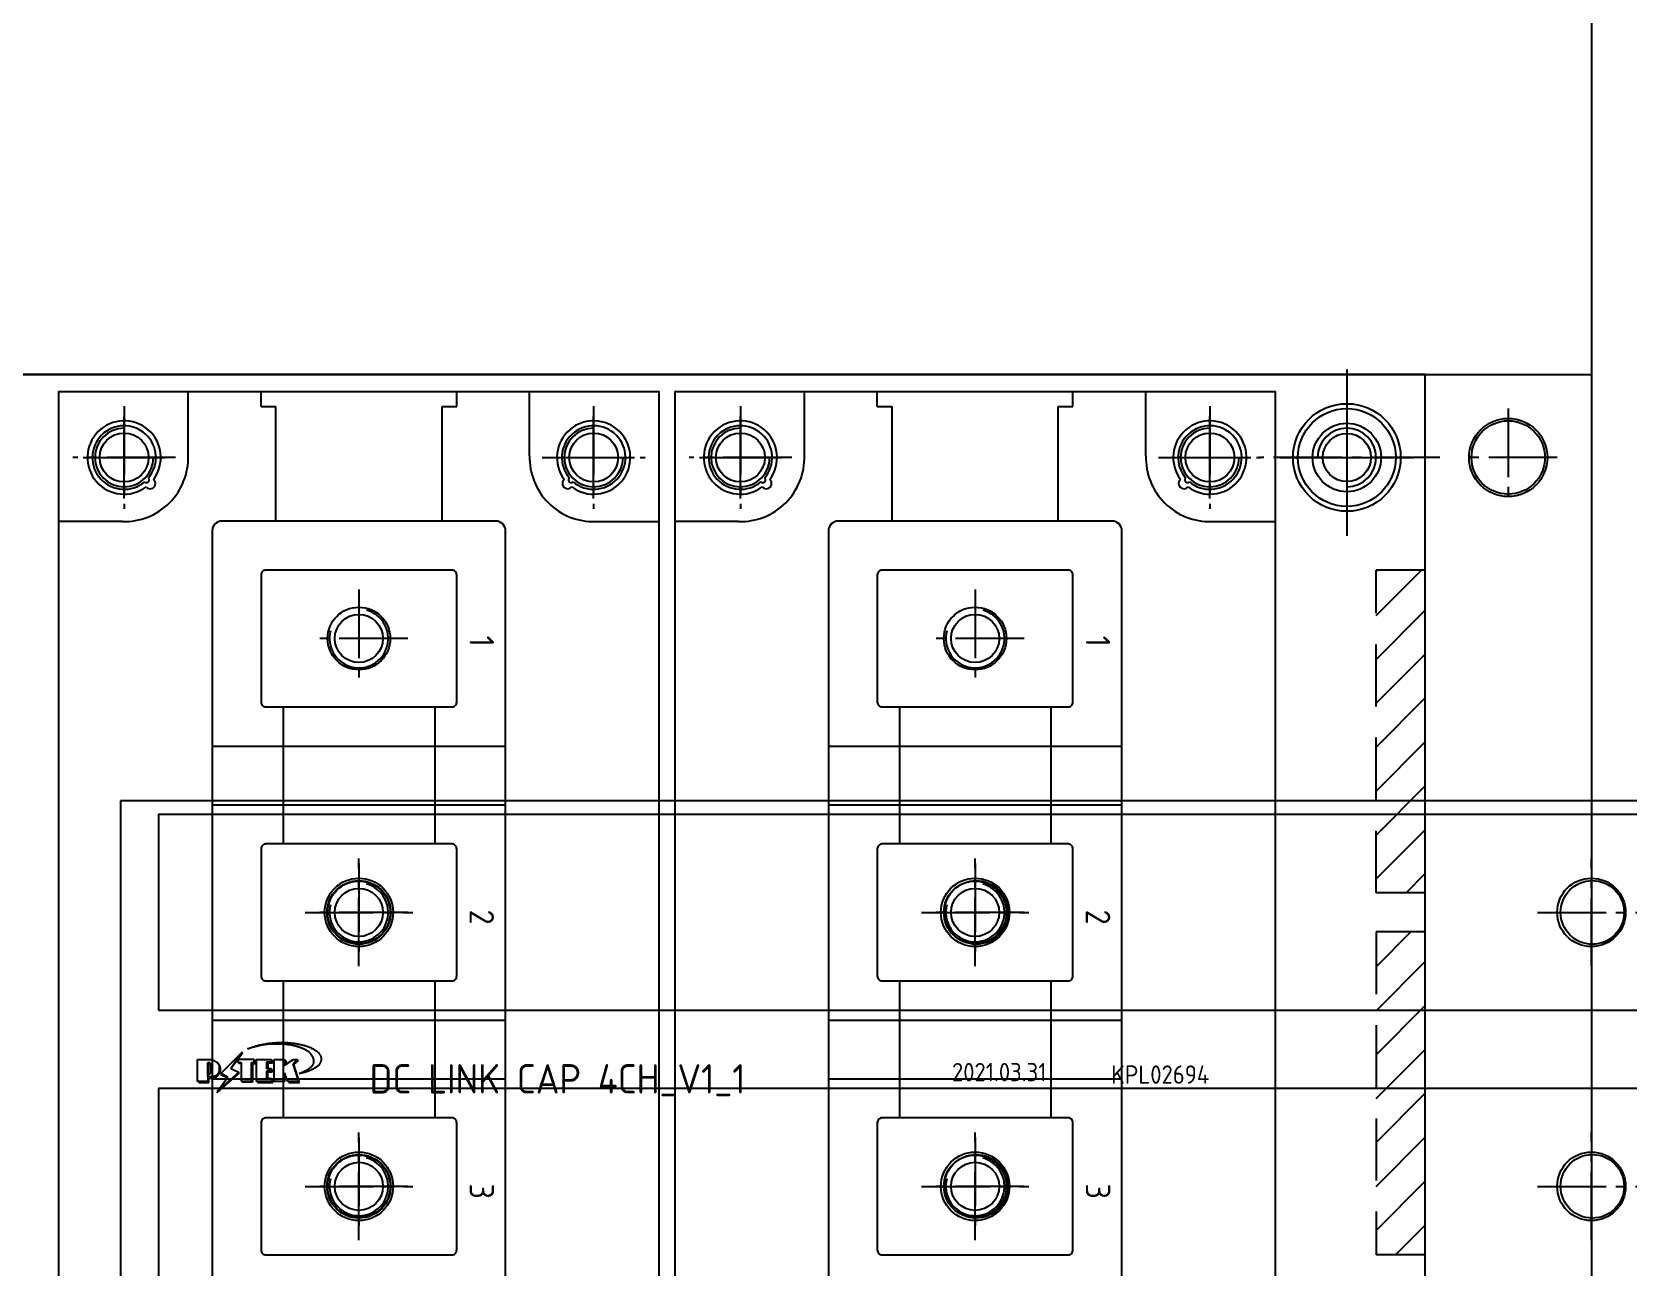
# Model space of a CAD drawing. Header units: millimetres. Extents: x 24815 to 37207, y -9299 to 5469.
# Drawn here: x 34548.7 to 34711.9, y 258 to 384.3 of the extents above; entities that cross this region are included whole.
import ezdxf

# ---------------------------------------------------------------- set-up
doc = ezdxf.new("R2010")
doc.units = ezdxf.units.MM
for name, pattern in [('CENTER', [50.8, 31.75, -6.35, 6.35, -6.35]), ('CENTER1', [10, 7, -1, 1, -1]), ('HIDDENX2', [19.05, 12.7, -6.35])]:
    doc.linetypes.add(name, pattern=pattern)
for name, color, linetype in [('BOARD_OUTLINE', 7, 'Continuous'), ('CL', 1, 'CENTER'), ('FL', 3, 'Continuous'), ('OBS_SSTOP', 4, 'Continuous'), ('SSTOP', 4, 'Continuous'), ('THIN', 3, 'Continuous')]:
    doc.layers.add(name, color=color, linetype=linetype)
doc.layers.add('case', color=3, linetype='Continuous', lineweight=30)
doc.styles.get("Standard").update_dxf_attribs({"font": 'ISOCP.SHX', "bigfont": 'WHGTXT.SHX'})

# ---------------------------------------------------------------- blocks, each defined once
blk = doc.blocks.new('A$C5A2C6DAD')
h = blk.add_hatch()
h.set_pattern_fill('ANSI31', color=256, style=0)
h.set_pattern_definition([(225, (9257.695, 3044.853), (2.245064, -2.245064), [])])
h.paths.add_polyline_path([(7.98, -81.5), (2.98, -81.5), (2.98, -48.5), (7.98, -48.5)])
h.paths.add_polyline_path([(2.98, -11.5), (7.98, -11.5), (7.98, -44.5), (2.98, -44.5)])
h.paths.add_polyline_path([(-205, -46.5), (-200, -46.5), (-200, -62.5), (-205, -62.5)])
h.paths.add_polyline_path([(-200, -46.5), (-205, -46.5), (-205, -30.5), (-200, -30.5)])
at = {"color": 1}
for p, q in [((8, 8.5), (-205, 8.5)), ((8, -101.5), (8, 8.5))]:
    blk.add_line(p, q, dxfattribs=at)
for p, q in [((0, 6.86), (0, -6.86)), ((-125, -4.19), (-125, 4.19)), ((-77, -4.19), (-77, 4.19)), ((-62, -4.19), (-62, 4.19)), ((-14, -4.19), (-14, 4.19)), ((-129.19, 0), (-120.81, 0)), ((-81.19, 0), (-72.81, 0)), ((-66.19, 0), (-57.81, 0)), ((-18.19, 0), (-9.81, 0)), ((-6.86, 0), (6.86, 0))]:
    blk.add_line(p, q)
at = {"linetype": 'HIDDENX2', "ltscale": 0.5}
for p, q in [((8, -11.5), (3, -11.5)), ((3, -44.5), (3, -11.5)), ((8, -44.5), (3, -44.5)), ((8, -48.5), (3, -48.5)), ((3, -48.5), (3, -81.5)), ((8, -81.5), (3, -81.5))]:
    blk.add_line(p, q, dxfattribs=at)
at = {"color": 1}
for radius in [5.5, 3.5]:
    blk.add_circle((0, 0), radius, dxfattribs=at)
at = {"color": 3}
for centre in [(-125, 0), (-77, 0), (-62, 0), (-14, 0)]:
    blk.add_circle(centre, 2.5, dxfattribs=at)
for centre in [(-125, 0), (-77, 0), (-62, 0), (-14, 0)]:
    blk.add_arc(centre, 3, 90, 0)
blk = doc.blocks.new('A$C43293707')
at = {"linetype": 'CENTER1'}
for p, q in [((0, -5.5), (0, 5.5)), ((63, -5.5), (63, 5.5)), ((126, -5.5), (126, 5.5)), ((-5.5, 0), (5.5, 0)), ((57.5, 0), (68.5, 0)), ((120.5, 0), (131.5, 0))]:
    blk.add_line(p, q, dxfattribs=at)
at = {"color": 1}
blk.add_lwpolyline([(-20.5, -10), (209.5, -10), (209.5, 10), (-20.5, 10)], close=True, dxfattribs=at)
for centre in [(0, 0), (63, 0), (126, 0)]:
    blk.add_circle(centre, 3.5, dxfattribs=at)
blk = doc.blocks.new('A$C63E07C00')
for p, q in [((-93.15, 54.88), (-93.15, 61.4)), ((-13.25, 54.88), (-13.25, 61.4)), ((-99.88, 48.15), (-106.4, 48.15)), ((-6.52, 48.15), (0, 48.15)), ((-70.2, 15.7), (-70.2, 45.7)), ((-64.2, 15.7), (-64.2, 45.7)), ((-42.2, 15.7), (-42.2, 45.7)), ((-36.2, 15.7), (-36.2, 45.7)), ((-6.7, 44.45), (-3.7, 44.45)), ((-6.7, 44.45), (-6.7, 43.95)), ((-3.7, 44.45), (-3.7, 43.95)), ((-6.7, 43.95), (-3.7, 43.95)), ((-104.9, 40.7), (-106.4, 40.7)), ((-104.9, 39.2), (-104.9, 40.7)), ((-93.2, 39.2), (-104.9, 39.2)), ((-74.2, 38.45), (-60.2, 38.45)), ((-46.2, 38.45), (-32.2, 38.45)), ((-6.7, 38.45), (-3.7, 38.45)), ((-6.7, 38.45), (-6.7, 37.95)), ((-6.7, 37.95), (-3.7, 37.95)), ((-3.7, 38.45), (-3.7, 37.95)), ((-74.2, 22.95), (-60.2, 22.95)), ((-46.2, 22.95), (-32.2, 22.95)), ((-6.7, 23.45), (-3.7, 23.45)), ((-6.7, 22.95), (-6.7, 23.45)), ((-6.7, 22.95), (-3.7, 22.95)), ((-3.7, 22.95), (-3.7, 23.45)), ((-93.2, 22.2), (-104.9, 22.2)), ((-104.9, 20.7), (-104.9, 22.2)), ((-104.9, 20.7), (-106.4, 20.7)), ((-6.7, 17.45), (-3.7, 17.45)), ((-6.7, 16.95), (-6.7, 17.45)), ((-6.7, 16.95), (-3.7, 16.95)), ((-3.7, 16.95), (-3.7, 17.45)), ((-99.88, 13.25), (-106.4, 13.25)), ((-6.52, 13.25), (0, 13.25)), ((-93.15, 6.52), (-93.15, 0)), ((-13.25, 6.52), (-13.25, 0))]:
    blk.add_line(p, q)
at = {"color": 1, "linetype": 'CENTER1'}
for p, q in [((-99.7, 49.45), (-99.7, 59.95)), ((-6.7, 49.45), (-6.7, 59.95)), ((-104.95, 54.7), (-94.45, 54.7)), ((-1.45, 54.7), (-11.95, 54.7)), ((-81.2, 35.7), (-81.2, 25.7)), ((-53.2, 35.7), (-53.2, 25.7)), ((-25.2, 35.7), (-25.2, 25.7)), ((-86.2, 30.7), (-76.2, 30.7)), ((-58.2, 30.7), (-48.2, 30.7)), ((-30.2, 30.7), (-20.2, 30.7)), ((-99.7, 11.95), (-99.7, 1.45)), ((-6.7, 11.95), (-6.7, 1.45)), ((-104.95, 6.7), (-94.45, 6.7)), ((-1.45, 6.7), (-11.95, 6.7))]:
    blk.add_line(p, q, dxfattribs=at)
for points in [[(0, 61.4), (-106.4, 61.4), (-106.4, 0), (0, 0)], [(-1.7, 14.95), (-8.7, 14.95), (-8.7, 26.45), (-1.7, 26.45)]]:
    blk.add_lwpolyline(points, close=True)
for points in [[(-2.2, 47.45), (-8.2, 47.45, 0.414214), (-9.7, 45.95), (-9.7, 35.45, 0.414214), (-8.2, 33.95), (-2.2, 33.95, 0.414214), (-0.7, 35.45), (-0.7, 45.95, 0.414214)], [(-14.2, 45.7), (-92.2, 45.7, 0.414214), (-93.2, 44.7), (-93.2, 16.7, 0.414214), (-92.2, 15.7), (-14.2, 15.7, 0.414214), (-13.2, 16.7), (-13.2, 44.7, 0.414214)], [(-2.2, 46.45), (-8.2, 46.45, 0.414214), (-8.7, 45.95), (-8.7, 35.45, 0.414214), (-8.2, 34.95), (-2.2, 34.95, 0.414214), (-1.7, 35.45), (-1.7, 45.95, 0.414214)], [(-87.7, 20.7), (-74.7, 20.7, 0.414214), (-74.2, 21.2), (-74.2, 40.2, 0.414214), (-74.7, 40.7), (-87.7, 40.7, 0.414214), (-88.2, 40.2), (-88.2, 21.2, 0.414214)], [(-59.7, 20.7), (-46.7, 20.7, 0.414214), (-46.2, 21.2), (-46.2, 40.2, 0.414214), (-46.7, 40.7), (-59.7, 40.7, 0.414214), (-60.2, 40.2), (-60.2, 21.2, 0.414214)], [(-31.7, 20.7), (-18.7, 20.7, 0.414214), (-18.2, 21.2), (-18.2, 40.2, 0.414214), (-18.7, 40.7), (-31.7, 40.7, 0.414214), (-32.2, 40.2), (-32.2, 21.2, 0.414214)], [(-2.2, 13.95), (-8.2, 13.95, -0.414214), (-9.7, 15.45), (-9.7, 25.95, -0.414214), (-8.2, 27.45), (-2.2, 27.45, -0.414214), (-0.7, 25.95), (-0.7, 15.45, -0.414214)]]:
    blk.add_lwpolyline(points, format="xyb", close=True)
for centre, radius in [((-81.2, 30.7), 3.2), ((-81.2, 30.7), 2.46), ((-53.2, 30.7), 3.2), ((-53.2, 30.7), 2.46), ((-25.2, 30.7), 3.2), ((-25.2, 30.7), 2.46)]:
    blk.add_circle(centre, radius)
for centre, radius, start, end in [((-99.7, 54.7), 3.75, 323.3287, 306.6713), ((-99.7, 54.7), 3.25, 319.7427, 310.2573), ((-6.7, 54.7), 3.75, 233.3287, 216.6713), ((-6.7, 54.7), 3.25, 229.7427, 220.2573), ((-99.7, 54.7), 6.55, 268.4273, 1.5727), ((-6.7, 54.7), 6.55, 178.4273, 271.5727), ((-97.4, 52.4), 0.269, 222.6286, 47.3714), ((-97.05, 52.05), 0.545, 220.8357, 49.1643), ((-9.35, 52.05), 0.545, 130.8357, 319.1643), ((-9, 52.4), 0.269, 132.6286, 317.3714), ((-99.7, 6.7), 6.55, 358.4273, 91.5727), ((-6.7, 6.7), 6.55, 88.4273, 181.5727), ((-99.7, 6.7), 3.75, 53.3287, 36.6713), ((-99.7, 6.7), 3.25, 49.7427, 40.2573), ((-97.05, 9.35), 0.545, 310.8357, 139.1643), ((-6.7, 6.7), 3.75, 143.3287, 126.6713), ((-6.7, 6.7), 3.25, 139.7427, 130.2573), ((-9.35, 9.35), 0.545, 40.8357, 229.1643), ((-97.4, 9), 0.269, 312.6286, 137.3714), ((-9, 9), 0.269, 42.6286, 227.3714)]:
    blk.add_arc(centre, radius, start, end)
at = {"layer": 'THIN'}
for centre in [(-81.2, 30.7), (-53.2, 30.7), (-25.2, 30.7)]:
    blk.add_arc(centre, 3, 255, 165, dxfattribs=at)
at = {"color": 3, "char_height": 2.5, "width": 2.6884, "attachment_point": 1}
for s, insert in [('{\\C2;1}', (-81.49, 44.51)), ('{\\C2;2}', (-53.49, 44.51)), ('{\\C2;3}', (-25.49, 44.51))]:
    blk.add_mtext(s, dxfattribs=dict(at, insert=insert))
at = {"color": 3, "char_height": 1.5, "width": 2.6884, "attachment_point": 1, "rotation": 90}
for s, insert in [('{\\C2;6}', (-11.85, 43.82)), ('{\\C2;7}', (-11.85, 37.82)), ('{\\C2;5}', (-11.85, 22.82)), ('{\\C2;4}', (-11.85, 16.82))]:
    blk.add_mtext(s, dxfattribs=dict(at, insert=insert))
blk = doc.blocks.new('A$C0A587926')
at = {"layer": 'BOARD_OUTLINE'}
for p, q in [((26.47, 11.4), (-213.48, 11.4)), ((-213.48, 11.4), (-213.48, -49.59))]:
    blk.add_line(p, q, dxfattribs=at)
for centre in [(-189.1, 0), (-126, 0), (-63, 0), (-189.1, -28), (-126, -28), (-63, -28)]:
    blk.add_circle(centre, 3.25, dxfattribs=at)
at = {"layer": 'OBS_SSTOP'}
for p, q in [((-203.22, -16.45), (-201.05, -14.28)), ((-201.05, -14.28), (-202.2, -15.96)), ((-202.2, -15.96), (-201.01, -14.35)), ((-201.01, -14.35), (-201.52, -14.97)), ((-201.01, -14.35), (-201.05, -14.28)), ((-200.48, -13.94), (-200.29, -13.87)), ((-200.22, -13.87), (-200.48, -13.94)), ((-200.29, -13.87), (-200.1, -13.8)), ((-200, -13.81), (-200.22, -13.87)), ((-200.1, -13.8), (-199.94, -13.75)), ((-199.82, -13.76), (-200, -13.81)), ((-199.94, -13.75), (-199.78, -13.7)), ((-199.67, -13.72), (-199.82, -13.76)), ((-199.78, -13.7), (-199.64, -13.65)), ((-199.55, -13.69), (-199.67, -13.72)), ((-199.64, -13.65), (-199.51, -13.61)), ((-199.45, -13.67), (-199.55, -13.69)), ((-199.51, -13.61), (-199.38, -13.58)), ((-199.36, -13.65), (-199.45, -13.67)), ((-199.38, -13.58), (-199.25, -13.55)), ((-199.29, -13.63), (-199.36, -13.65)), ((-199.22, -13.61), (-199.29, -13.63)), ((-199.25, -13.55), (-199.13, -13.52)), ((-199.14, -13.6), (-199.22, -13.61)), ((-199.08, -13.58), (-199.14, -13.6)), ((-199.13, -13.52), (-199.01, -13.5)), ((-199.01, -13.57), (-199.08, -13.58)), ((-199.01, -13.5), (-198.9, -13.47)), ((-198.95, -13.56), (-199.01, -13.57)), ((-198.89, -13.55), (-198.95, -13.56)), ((-198.9, -13.47), (-198.78, -13.45)), ((-198.83, -13.54), (-198.89, -13.55)), ((-198.77, -13.53), (-198.83, -13.54)), ((-198.78, -13.45), (-198.66, -13.43)), ((-198.72, -13.52), (-198.77, -13.53)), ((-198.67, -13.51), (-198.72, -13.52)), ((-198.62, -13.51), (-198.67, -13.51)), ((-198.66, -13.43), (-198.54, -13.41)), ((-198.57, -13.5), (-198.62, -13.51)), ((-198.52, -13.49), (-198.57, -13.5)), ((-198.54, -13.41), (-198.42, -13.4)), ((-198.47, -13.49), (-198.52, -13.49)), ((-198.42, -13.48), (-198.47, -13.49)), ((-198.42, -13.4), (-198.3, -13.38)), ((-198.38, -13.48), (-198.42, -13.48)), ((-198.33, -13.48), (-198.38, -13.48)), ((-198.28, -13.47), (-198.33, -13.48)), ((-198.3, -13.38), (-198.17, -13.37)), ((-198.23, -13.47), (-198.28, -13.47)), ((-198.19, -13.47), (-198.23, -13.47)), ((-198.14, -13.47), (-198.19, -13.47)), ((-198.17, -13.37), (-198.05, -13.35)), ((-198.09, -13.46), (-198.14, -13.47)), ((-198.04, -13.46), (-198.09, -13.46)), ((-198.05, -13.35), (-197.92, -13.34)), ((-197.99, -13.46), (-198.04, -13.46)), ((-197.94, -13.46), (-197.99, -13.46)), ((-197.9, -13.46), (-197.94, -13.46)), ((-197.92, -13.34), (-197.79, -13.33)), ((-197.85, -13.46), (-197.9, -13.46)), ((-197.8, -13.45), (-197.85, -13.46)), ((-197.75, -13.45), (-197.8, -13.45)), ((-197.79, -13.33), (-197.66, -13.32)), ((-197.7, -13.45), (-197.75, -13.45)), ((-197.64, -13.45), (-197.7, -13.45)), ((-197.66, -13.32), (-197.54, -13.31)), ((-197.59, -13.45), (-197.64, -13.45)), ((-197.53, -13.45), (-197.59, -13.45)), ((-197.54, -13.31), (-197.41, -13.3)), ((-197.48, -13.45), (-197.53, -13.45)), ((-197.42, -13.46), (-197.48, -13.45)), ((-197.3, -13.46), (-197.42, -13.46)), ((-197.41, -13.3), (-197.29, -13.3)), ((-197.24, -13.46), (-197.3, -13.46)), ((-197.29, -13.3), (-197.17, -13.3)), ((-197.12, -13.47), (-197.24, -13.46)), ((-197.17, -13.3), (-197.05, -13.29)), ((-197.06, -13.47), (-197.12, -13.47)), ((-197, -13.47), (-197.06, -13.47)), ((-197.05, -13.29), (-196.94, -13.29)), ((-196.95, -13.47), (-197, -13.47)), ((-196.89, -13.47), (-196.95, -13.47)), ((-196.94, -13.29), (-196.83, -13.29)), ((-196.83, -13.48), (-196.89, -13.47)), ((-196.83, -13.29), (-196.72, -13.3)), ((-196.78, -13.48), (-196.83, -13.48)), ((-196.72, -13.48), (-196.78, -13.48)), ((-196.72, -13.3), (-196.61, -13.3)), ((-196.66, -13.48), (-196.72, -13.48)), ((-196.6, -13.49), (-196.66, -13.48)), ((-196.61, -13.3), (-196.51, -13.31)), ((-196.55, -13.5), (-196.6, -13.49)), ((-196.49, -13.5), (-196.55, -13.5)), ((-196.51, -13.31), (-196.4, -13.31)), ((-196.43, -13.51), (-196.49, -13.5)), ((-196.37, -13.52), (-196.43, -13.51)), ((-196.4, -13.31), (-196.3, -13.32)), ((-196.31, -13.53), (-196.37, -13.52)), ((-196.25, -13.53), (-196.31, -13.53)), ((-196.3, -13.32), (-196.2, -13.33)), ((-196.19, -13.54), (-196.25, -13.53)), ((-196.2, -13.33), (-196.1, -13.34)), ((-196.13, -13.55), (-196.19, -13.54)), ((-196.06, -13.56), (-196.13, -13.55)), ((-196.1, -13.34), (-196, -13.35)), ((-196, -13.57), (-196.06, -13.56)), ((-196, -13.35), (-195.9, -13.36)), ((-195.93, -13.58), (-196, -13.57)), ((-195.87, -13.59), (-195.93, -13.58)), ((-195.9, -13.36), (-195.81, -13.37)), ((-195.81, -13.6), (-195.87, -13.59)), ((-195.81, -13.37), (-195.71, -13.38)), ((-195.75, -13.62), (-195.81, -13.6)), ((-195.69, -13.63), (-195.75, -13.62)), ((-195.71, -13.38), (-195.61, -13.4)), ((-195.64, -13.64), (-195.69, -13.63)), ((-195.59, -13.66), (-195.64, -13.64)), ((-195.61, -13.4), (-195.51, -13.41)), ((-195.53, -13.67), (-195.59, -13.66)), ((-195.48, -13.69), (-195.53, -13.67)), ((-195.51, -13.41), (-195.41, -13.43)), ((-195.43, -13.7), (-195.48, -13.69)), ((-195.38, -13.72), (-195.43, -13.7)), ((-195.41, -13.43), (-195.31, -13.45)), ((-195.33, -13.74), (-195.38, -13.72)), ((-195.28, -13.76), (-195.33, -13.74)), ((-195.31, -13.45), (-195.21, -13.47)), ((-195.22, -13.78), (-195.28, -13.76)), ((-195.16, -13.8), (-195.22, -13.78)), ((-195.21, -13.47), (-195.11, -13.49)), ((-195.1, -13.82), (-195.16, -13.8)), ((-195.11, -13.49), (-195.01, -13.51)), ((-195.04, -13.85), (-195.1, -13.82)), ((-194.97, -13.87), (-195.04, -13.85)), ((-195.01, -13.51), (-194.91, -13.53)), ((-194.91, -13.89), (-194.97, -13.87)), ((-194.91, -13.53), (-194.81, -13.56)), ((-194.85, -13.92), (-194.91, -13.89)), ((-194.79, -13.94), (-194.85, -13.92)), ((-194.81, -13.56), (-194.71, -13.58)), ((-194.73, -13.97), (-194.79, -13.94)), ((-194.67, -14), (-194.73, -13.97)), ((-194.71, -13.58), (-194.61, -13.61)), ((-194.62, -14.02), (-194.67, -14)), ((-194.56, -14.05), (-194.62, -14.02)), ((-194.61, -13.61), (-194.51, -13.64)), ((-194.51, -14.08), (-194.56, -14.05)), ((-194.51, -13.64), (-194.42, -13.67)), ((-194.46, -14.11), (-194.51, -14.08)), ((-194.41, -14.14), (-194.46, -14.11)), ((-194.42, -13.67), (-194.32, -13.71)), ((-194.36, -14.17), (-194.41, -14.14)), ((-194.31, -14.2), (-194.36, -14.17)), ((-194.32, -13.71), (-194.23, -13.74)), ((-194.27, -14.23), (-194.31, -14.2)), ((-194.22, -14.26), (-194.27, -14.23)), ((-194.23, -13.74), (-194.14, -13.78)), ((-194.17, -14.3), (-194.22, -14.26)), ((-194.13, -14.34), (-194.17, -14.3)), ((-194.14, -13.78), (-194.04, -13.82)), ((-194.09, -14.37), (-194.13, -14.34)), ((-194.05, -14.42), (-194.09, -14.37)), ((-194.01, -14.46), (-194.05, -14.42)), ((-194.04, -13.82), (-193.96, -13.86)), ((-193.97, -14.5), (-194.01, -14.46)), ((-193.93, -14.55), (-193.97, -14.5)), ((-193.96, -13.86), (-193.87, -13.9)), ((-193.9, -14.6), (-193.93, -14.55)), ((-193.87, -14.65), (-193.9, -14.6)), ((-193.87, -13.9), (-193.79, -13.94)), ((-193.84, -14.71), (-193.87, -14.65)), ((-193.79, -13.94), (-193.71, -13.99)), ((-193.71, -13.99), (-193.64, -14.03)), ((-193.64, -14.03), (-193.57, -14.07)), ((-193.57, -14.07), (-193.5, -14.11)), ((-193.5, -14.11), (-193.45, -14.15)), ((-193.45, -14.15), (-193.4, -14.19)), ((-193.4, -14.19), (-193.35, -14.23)), ((-193.35, -14.23), (-193.31, -14.27)), ((-193.31, -14.27), (-193.27, -14.3)), ((-193.27, -14.3), (-193.24, -14.34)), ((-193.24, -14.34), (-193.21, -14.37)), ((-193.21, -14.37), (-193.18, -14.41)), ((-193.18, -14.41), (-193.15, -14.45)), ((-193.15, -14.45), (-193.12, -14.48)), ((-193.12, -14.48), (-193.1, -14.52)), ((-193.1, -14.52), (-193.07, -14.57)), ((-193.07, -14.57), (-193.05, -14.61)), ((-193.05, -14.61), (-193.03, -14.65)), ((-193.03, -14.65), (-193.01, -14.69)), ((-205.6, -17.27), (-205.6, -15.03)), ((-205.6, -15.03), (-204.31, -15.03)), ((-204.54, -16.52), (-204.54, -15.35)), ((-204.54, -15.35), (-204.4, -15.35)), ((-204.43, -15.44), (-204.54, -15.35)), ((-204.54, -15.35), (-204.31, -15.4)), ((-204.43, -15.44), (-204.54, -16.52)), ((-204.31, -15.4), (-204.43, -15.44)), ((-204.34, -15.44), (-204.43, -15.44)), ((-204.43, -16.52), (-204.43, -15.44)), ((-204.31, -15.4), (-204.4, -15.35)), ((-204.34, -15.44), (-204.31, -15.4)), ((-204.34, -15.44), (-204.23, -15.47)), ((-204.34, -15.44), (-204.25, -15.49)), ((-204.31, -15.03), (-204.21, -15.05)), ((-204.23, -15.47), (-204.31, -15.4)), ((-204.23, -15.47), (-204.25, -15.49)), ((-204.25, -15.49), (-204.19, -15.59)), ((-204.19, -15.57), (-204.25, -15.49)), ((-204.19, -15.57), (-204.23, -15.47)), ((-204.21, -15.05), (-204.13, -15.07)), ((-204.19, -16.34), (-204.19, -15.57)), ((-204.13, -15.07), (-204.05, -15.09)), ((-204.05, -15.09), (-203.99, -15.11)), ((-203.99, -15.11), (-203.94, -15.13)), ((-203.94, -15.13), (-203.89, -15.15)), ((-203.89, -15.15), (-203.86, -15.17)), ((-203.86, -15.17), (-203.82, -15.19)), ((-203.82, -15.19), (-203.79, -15.21)), ((-203.79, -15.21), (-203.75, -15.23)), ((-203.75, -15.23), (-203.72, -15.25)), ((-203.72, -15.25), (-203.69, -15.27)), ((-203.69, -15.27), (-203.67, -15.29)), ((-203.67, -15.29), (-203.64, -15.31)), ((-203.64, -15.31), (-203.62, -15.33)), ((-203.61, -15.34), (-203.62, -15.33)), ((-203.62, -15.33), (-203.59, -15.36)), ((-203.62, -15.33), (-203.59, -15.36)), ((-203.59, -15.34), (-203.61, -15.34)), ((-203.59, -15.36), (-203.61, -15.34)), ((-203.59, -15.35), (-203.59, -15.34)), ((-203.59, -15.36), (-203.59, -15.34)), ((-203.58, -15.35), (-203.59, -15.35)), ((-203.59, -15.36), (-203.59, -15.35)), ((-203.58, -15.35), (-203.59, -15.36)), ((-203.59, -15.36), (-203.57, -15.38)), ((-203.57, -15.36), (-203.59, -15.36)), ((-203.57, -15.36), (-203.58, -15.35)), ((-203.57, -15.38), (-203.57, -15.36)), ((-203.56, -15.36), (-203.57, -15.36)), ((-203.56, -15.36), (-203.57, -15.38)), ((-203.55, -15.37), (-203.57, -15.38)), ((-203.57, -15.38), (-203.54, -15.37)), ((-203.53, -15.38), (-203.57, -15.38)), ((-203.57, -15.38), (-203.53, -15.38)), ((-203.57, -15.38), (-203.55, -15.41)), ((-203.55, -15.37), (-203.56, -15.36)), ((-203.54, -15.37), (-203.55, -15.37)), ((-203.53, -15.38), (-203.55, -15.41)), ((-203.55, -15.41), (-203.52, -15.39)), ((-203.51, -15.4), (-203.55, -15.41)), ((-203.55, -15.41), (-203.5, -15.4)), ((-203.55, -15.41), (-203.49, -15.41)), ((-203.55, -15.41), (-203.53, -15.44)), ((-203.53, -15.38), (-203.54, -15.37)), ((-203.53, -15.38), (-203.53, -15.38)), ((-203.52, -15.39), (-203.53, -15.38)), ((-203.53, -15.44), (-203.49, -15.41)), ((-203.53, -15.44), (-203.48, -15.42)), ((-203.53, -15.44), (-203.47, -15.43)), ((-203.53, -15.44), (-203.46, -15.44)), ((-203.53, -15.44), (-203.51, -15.46)), ((-203.45, -15.45), (-203.53, -15.44)), ((-203.51, -15.4), (-203.52, -15.39)), ((-203.5, -15.4), (-203.51, -15.4)), ((-203.45, -15.45), (-203.51, -15.46)), ((-203.51, -15.46), (-203.44, -15.46)), ((-203.51, -15.46), (-203.43, -15.47)), ((-203.51, -15.46), (-203.49, -15.49)), ((-203.49, -15.41), (-203.5, -15.4)), ((-203.48, -15.42), (-203.49, -15.41)), ((-203.43, -15.47), (-203.49, -15.49)), ((-203.49, -15.49), (-203.43, -15.48)), ((-203.49, -15.49), (-203.47, -15.52)), ((-203.49, -15.49), (-203.42, -15.49)), ((-203.49, -15.49), (-203.41, -15.5)), ((-203.47, -15.43), (-203.48, -15.42)), ((-203.46, -15.44), (-203.47, -15.43)), ((-203.41, -15.5), (-203.47, -15.52)), ((-203.47, -15.52), (-203.4, -15.51)), ((-203.47, -15.52), (-203.46, -15.55)), ((-203.47, -15.52), (-203.39, -15.53)), ((-203.45, -15.45), (-203.46, -15.44)), ((-203.46, -15.55), (-203.39, -15.53)), ((-203.46, -15.55), (-203.38, -15.54)), ((-203.46, -15.55), (-203.44, -15.58)), ((-203.37, -15.56), (-203.46, -15.55)), ((-203.44, -15.46), (-203.45, -15.45)), ((-203.43, -15.47), (-203.44, -15.46)), ((-203.44, -15.58), (-203.37, -15.56)), ((-203.36, -15.57), (-203.44, -15.58)), ((-203.44, -15.58), (-203.43, -15.6)), ((-203.35, -15.59), (-203.44, -15.58)), ((-203.43, -15.48), (-203.43, -15.47)), ((-203.42, -15.49), (-203.43, -15.48)), ((-203.35, -15.59), (-203.43, -15.6)), ((-203.43, -15.6), (-203.42, -15.63)), ((-203.43, -15.6), (-203.34, -15.61)), ((-203.42, -16.3), (-203.43, -16.33)), ((-203.28, -16.3), (-203.43, -16.33)), ((-203.41, -15.5), (-203.42, -15.49)), ((-203.42, -15.63), (-203.34, -15.61)), ((-203.42, -15.63), (-203.41, -15.66)), ((-203.42, -15.63), (-203.33, -15.63)), ((-203.32, -15.65), (-203.42, -15.63)), ((-203.41, -16.27), (-203.42, -16.3)), ((-203.42, -16.3), (-203.28, -16.29)), ((-203.28, -16.3), (-203.42, -16.3)), ((-203.4, -15.51), (-203.41, -15.5)), ((-203.41, -15.66), (-203.32, -15.65)), ((-203.41, -15.66), (-203.4, -15.68)), ((-203.31, -15.67), (-203.41, -15.66)), ((-203.4, -16.24), (-203.41, -16.27)), ((-203.27, -16.25), (-203.41, -16.27)), ((-203.28, -16.27), (-203.41, -16.27)), ((-203.41, -16.27), (-203.28, -16.29)), ((-203.39, -15.53), (-203.4, -15.51)), ((-203.31, -15.67), (-203.4, -15.68)), ((-203.4, -15.68), (-203.3, -15.69)), ((-203.4, -15.68), (-203.39, -15.71)), ((-203.26, -16.21), (-203.4, -16.24)), ((-203.39, -16.21), (-203.4, -16.24)), ((-203.4, -16.24), (-203.27, -16.23)), ((-203.4, -16.24), (-203.27, -16.25)), ((-203.38, -15.54), (-203.39, -15.53)), ((-203.3, -15.69), (-203.39, -15.71)), ((-203.39, -15.71), (-203.3, -15.71)), ((-203.39, -15.71), (-203.29, -15.73)), ((-203.39, -15.71), (-203.39, -15.74)), ((-203.29, -15.73), (-203.39, -15.74)), ((-203.39, -15.74), (-203.38, -15.77)), ((-203.28, -15.75), (-203.39, -15.74)), ((-203.38, -16.14), (-203.39, -16.17)), ((-203.39, -16.17), (-203.26, -16.14)), ((-203.39, -16.17), (-203.26, -16.17)), ((-203.39, -16.17), (-203.26, -16.19)), ((-203.39, -16.17), (-203.39, -16.21)), ((-203.39, -16.21), (-203.26, -16.19)), ((-203.39, -16.21), (-203.26, -16.21)), ((-203.37, -15.56), (-203.38, -15.54)), ((-203.38, -15.77), (-203.28, -15.75)), ((-203.38, -15.77), (-203.38, -15.8)), ((-203.28, -15.78), (-203.38, -15.77)), ((-203.28, -15.78), (-203.38, -15.8)), ((-203.38, -15.8), (-203.37, -15.83)), ((-203.27, -15.8), (-203.38, -15.8)), ((-203.38, -15.8), (-203.27, -15.82)), ((-203.37, -16.07), (-203.38, -16.11)), ((-203.38, -16.11), (-203.25, -16.09)), ((-203.38, -16.11), (-203.25, -16.12)), ((-203.38, -16.11), (-203.38, -16.14)), ((-203.38, -16.14), (-203.25, -16.12)), ((-203.26, -16.14), (-203.38, -16.14)), ((-203.36, -15.57), (-203.37, -15.56)), ((-203.27, -15.82), (-203.37, -15.83)), ((-203.37, -15.83), (-203.37, -15.86)), ((-203.26, -15.84), (-203.37, -15.83)), ((-203.26, -15.84), (-203.37, -15.86)), ((-203.37, -15.86), (-203.37, -15.9)), ((-203.37, -15.86), (-203.26, -15.86)), ((-203.37, -15.86), (-203.25, -15.88)), ((-203.37, -15.9), (-203.25, -15.88)), ((-203.37, -15.9), (-203.37, -15.93)), ((-203.25, -15.9), (-203.37, -15.9)), ((-203.25, -15.9), (-203.37, -15.93)), ((-203.25, -15.93), (-203.37, -15.93)), ((-203.37, -15.93), (-203.37, -15.97)), ((-203.25, -15.95), (-203.37, -15.93)), ((-203.37, -15.97), (-203.25, -15.95)), ((-203.37, -15.97), (-203.37, -16)), ((-203.37, -16), (-203.25, -15.97)), ((-203.25, -15.97), (-203.37, -15.97)), ((-203.37, -16), (-203.25, -15.99)), ((-203.37, -16), (-203.37, -16.04)), ((-203.25, -16.02), (-203.37, -16)), ((-203.25, -16.02), (-203.37, -16.04)), ((-203.37, -16.04), (-203.37, -16.07)), ((-203.37, -16.04), (-203.25, -16.04)), ((-203.37, -16.07), (-203.25, -16.04)), ((-203.25, -16.09), (-203.37, -16.07)), ((-203.25, -16.07), (-203.37, -16.07)), ((-203.35, -15.59), (-203.36, -15.57)), ((-203.34, -15.61), (-203.35, -15.59)), ((-203.33, -15.63), (-203.34, -15.61)), ((-203.32, -15.65), (-203.33, -15.63)), ((-203.31, -15.67), (-203.32, -15.65)), ((-203.3, -15.69), (-203.31, -15.67)), ((-203.3, -15.71), (-203.3, -15.69)), ((-203.29, -15.73), (-203.3, -15.71)), ((-203.28, -15.75), (-203.29, -15.73)), ((-203.29, -16.32), (-203.28, -16.3)), ((-203.28, -15.78), (-203.28, -15.75)), ((-203.27, -15.8), (-203.28, -15.78)), ((-203.28, -16.27), (-203.27, -16.25)), ((-203.28, -16.29), (-203.28, -16.27)), ((-203.28, -16.3), (-203.28, -16.29)), ((-203.27, -15.82), (-203.27, -15.8)), ((-203.26, -15.84), (-203.27, -15.82)), ((-203.27, -16.23), (-203.26, -16.21)), ((-203.27, -16.25), (-203.27, -16.23)), ((-203.26, -15.86), (-203.26, -15.84)), ((-203.25, -15.88), (-203.26, -15.86)), ((-203.26, -16.14), (-203.25, -16.12)), ((-203.26, -16.17), (-203.26, -16.14)), ((-203.26, -16.19), (-203.26, -16.17)), ((-203.26, -16.21), (-203.26, -16.19)), ((-203.25, -15.9), (-203.25, -15.88)), ((-203.25, -15.93), (-203.25, -15.9)), ((-203.25, -15.95), (-203.25, -15.93)), ((-203.25, -15.97), (-203.25, -15.95)), ((-203.25, -15.99), (-203.25, -15.97)), ((-203.25, -16.02), (-203.25, -15.99)), ((-203.25, -16.04), (-203.25, -16.02)), ((-203.25, -16.07), (-203.25, -16.04)), ((-203.25, -16.09), (-203.25, -16.07)), ((-203.25, -16.12), (-203.25, -16.09)), ((-201.52, -14.97), (-202.2, -15.96)), ((-202.2, -15.96), (-201.38, -16.33)), ((-201.47, -15.03), (-201.52, -14.97)), ((-201.38, -15.33), (-201.47, -15.03)), ((-201.47, -15.03), (-201.47, -15.33)), ((-199.8, -15.03), (-201.47, -15.03)), ((-201.47, -15.33), (-201.15, -15.33)), ((-201.38, -15.43), (-201.38, -15.33)), ((-201.26, -15.38), (-201.38, -15.33)), ((-201.38, -15.43), (-201.26, -15.38)), ((-201.15, -15.43), (-201.38, -15.43)), ((-201.26, -15.38), (-201.15, -15.33)), ((-201.15, -15.43), (-201.26, -15.38)), ((-201.15, -15.33), (-201.15, -17.26)), ((-200.09, -17.26), (-200.09, -15.33)), ((-200.09, -15.33), (-199.8, -15.33)), ((-200.09, -15.33), (-199.98, -15.43)), ((-200.09, -15.33), (-199.67, -15.43)), ((-199.98, -15.43), (-200.09, -17.26)), ((-199.98, -15.43), (-199.98, -17.35)), ((-199.98, -15.43), (-199.67, -15.43)), ((-199.8, -15.33), (-199.8, -15.03)), ((-199.8, -15.14), (-199.67, -15.14)), ((-199.8, -15.33), (-199.67, -15.14)), ((-199.67, -15.43), (-199.8, -15.33)), ((-199.57, -15.03), (-199.67, -15.14)), ((-199.67, -15.43), (-199.67, -15.14)), ((-199.57, -15.03), (-198.04, -15.03)), ((-199.57, -17.28), (-199.57, -15.03)), ((-198.04, -15.32), (-198.53, -15.32)), ((-198.53, -15.32), (-198.53, -15.96)), ((-198.53, -15.32), (-197.93, -15.42)), ((-198.41, -15.42), (-198.53, -15.32)), ((-198.53, -15.96), (-198.41, -15.42)), ((-198.53, -15.96), (-198.06, -15.96)), ((-198.06, -16.24), (-198.53, -16.24)), ((-198.53, -16.24), (-197.95, -16.33)), ((-198.53, -16.24), (-198.53, -16.96)), ((-198.41, -16.33), (-198.53, -16.24)), ((-197.93, -15.42), (-198.41, -15.42)), ((-198.41, -15.42), (-198.41, -15.96)), ((-198.41, -15.96), (-198.06, -16.05)), ((-198.06, -15.96), (-198.06, -16.24)), ((-198.06, -16.05), (-197.95, -16.05)), ((-198.06, -16.24), (-197.95, -16.05)), ((-197.95, -16.33), (-198.06, -16.24)), ((-198.04, -15.03), (-198.04, -15.32)), ((-198.04, -15.32), (-197.93, -15.15)), ((-197.93, -15.15), (-198.04, -15.15)), ((-197.93, -15.42), (-198.04, -15.32)), ((-197.95, -16.05), (-197.95, -16.33)), ((-197.93, -15.42), (-197.93, -15.15)), ((-197.77, -17.28), (-197.77, -15.03)), ((-197.77, -15.03), (-196.69, -15.03)), ((-196.69, -15.03), (-196.69, -15.61)), ((-196.69, -15.61), (-195.82, -15.03)), ((-196.58, -15.54), (-196.69, -15.13)), ((-196.58, -15.13), (-196.69, -15.13)), ((-196.69, -15.61), (-196.58, -15.54)), ((-196.58, -15.13), (-196.58, -15.54)), ((-195.39, -15.03), (-195.86, -15.48)), ((-195.86, -15.48), (-195.29, -17.28)), ((-195.82, -15.03), (-195.39, -15.03)), ((-195.74, -15.55), (-195.26, -15.12)), ((-195.18, -17.4), (-195.74, -15.55)), ((-195.26, -15.12), (-195.48, -15.12)), ((-194.89, -16.34), (-194.78, -16.29)), ((-194.78, -16.29), (-194.69, -16.24)), ((-194.69, -16.24), (-194.61, -16.2)), ((-194.61, -16.2), (-194.54, -16.17)), ((-194.5, -16.31), (-194.55, -16.32)), ((-194.54, -16.17), (-194.48, -16.14)), ((-194.46, -16.29), (-194.5, -16.31)), ((-194.48, -16.14), (-194.42, -16.11)), ((-194.41, -16.28), (-194.46, -16.29)), ((-194.42, -16.11), (-194.37, -16.08)), ((-194.37, -16.27), (-194.41, -16.28)), ((-194.37, -16.08), (-194.33, -16.05)), ((-194.33, -16.26), (-194.37, -16.27)), ((-194.33, -16.05), (-194.28, -16.02)), ((-194.29, -16.24), (-194.33, -16.26)), ((-194.25, -16.23), (-194.29, -16.24)), ((-194.28, -16.02), (-194.24, -15.99)), ((-194.21, -16.21), (-194.25, -16.23)), ((-194.24, -15.99), (-194.19, -15.96)), ((-194.17, -16.2), (-194.21, -16.21)), ((-194.19, -15.96), (-194.15, -15.92)), ((-194.13, -16.18), (-194.17, -16.2)), ((-194.15, -15.92), (-194.11, -15.89)), ((-194.09, -16.16), (-194.13, -16.18)), ((-194.11, -15.89), (-194.07, -15.86)), ((-194.05, -16.15), (-194.09, -16.16)), ((-194.07, -15.86), (-194.03, -15.82)), ((-194.01, -16.13), (-194.05, -16.15)), ((-194.03, -15.82), (-193.99, -15.79)), ((-193.97, -16.11), (-194.01, -16.13)), ((-193.99, -15.79), (-193.96, -15.75)), ((-193.93, -16.08), (-193.97, -16.11)), ((-193.96, -15.75), (-193.92, -15.72)), ((-193.88, -16.06), (-193.93, -16.08)), ((-193.92, -15.72), (-193.89, -15.68)), ((-193.89, -15.68), (-193.86, -15.65)), ((-193.83, -16.04), (-193.88, -16.06)), ((-193.86, -15.65), (-193.83, -15.61)), ((-193.81, -14.76), (-193.84, -14.71)), ((-193.83, -15.61), (-193.8, -15.58)), ((-193.79, -16.02), (-193.83, -16.04)), ((-193.78, -14.82), (-193.81, -14.76)), ((-193.8, -15.58), (-193.78, -15.54)), ((-193.74, -15.99), (-193.79, -16.02)), ((-193.76, -14.87), (-193.78, -14.82)), ((-193.78, -15.54), (-193.76, -15.51)), ((-193.74, -14.93), (-193.76, -14.87)), ((-193.76, -15.51), (-193.74, -15.47)), ((-193.73, -14.98), (-193.74, -14.93)), ((-193.74, -15.47), (-193.73, -15.44)), ((-193.69, -15.97), (-193.74, -15.99)), ((-193.72, -15.04), (-193.73, -14.98)), ((-193.73, -15.44), (-193.72, -15.4)), ((-193.71, -15.09), (-193.72, -15.04)), ((-193.72, -15.4), (-193.71, -15.37)), ((-193.7, -15.14), (-193.71, -15.09)), ((-193.71, -15.37), (-193.7, -15.33)), ((-193.7, -15.19), (-193.7, -15.14)), ((-193.7, -15.24), (-193.7, -15.19)), ((-193.7, -15.28), (-193.7, -15.24)), ((-193.7, -15.33), (-193.7, -15.28)), ((-193.64, -15.94), (-193.69, -15.97)), ((-193.59, -15.91), (-193.64, -15.94)), ((-193.54, -15.88), (-193.59, -15.91)), ((-193.5, -15.85), (-193.54, -15.88)), ((-193.45, -15.82), (-193.5, -15.85)), ((-193.41, -15.79), (-193.45, -15.82)), ((-193.36, -15.75), (-193.41, -15.79)), ((-193.32, -15.72), (-193.36, -15.75)), ((-193.28, -15.68), (-193.32, -15.72)), ((-193.24, -15.64), (-193.28, -15.68)), ((-193.21, -15.6), (-193.24, -15.64)), ((-193.17, -15.56), (-193.21, -15.6)), ((-193.14, -15.51), (-193.17, -15.56)), ((-193.11, -15.47), (-193.14, -15.51)), ((-193.08, -15.42), (-193.11, -15.47)), ((-193.06, -15.37), (-193.08, -15.42)), ((-193.04, -15.33), (-193.06, -15.37)), ((-193.02, -15.28), (-193.04, -15.33)), ((-193, -15.23), (-193.02, -15.28)), ((-193.01, -14.69), (-192.99, -14.74)), ((-192.99, -15.18), (-193, -15.23)), ((-192.99, -14.74), (-192.98, -14.79)), ((-192.97, -15.13), (-192.99, -15.18)), ((-192.98, -14.79), (-192.97, -14.83)), ((-192.97, -14.83), (-192.96, -14.88)), ((-192.96, -15.08), (-192.97, -15.13)), ((-192.96, -14.88), (-192.96, -14.93)), ((-192.96, -14.93), (-192.96, -14.98)), ((-192.96, -14.98), (-192.96, -15.03)), ((-192.96, -15.03), (-192.96, -15.08)), ((-204.55, -17.27), (-205.6, -17.27)), ((-205.46, -17.27), (-205.46, -17.38)), ((-205.46, -17.27), (-204.43, -17.38)), ((-205.46, -17.38), (-204.43, -17.38)), ((-204.54, -16.52), (-204.55, -16.82)), ((-204.55, -16.82), (-204.55, -17.27)), ((-204.41, -16.82), (-204.55, -16.82)), ((-204.55, -16.82), (-204.43, -16.93)), ((-203.77, -16.83), (-204.55, -16.82)), ((-204.43, -16.93), (-204.55, -17.27)), ((-204.43, -17.38), (-204.55, -17.27)), ((-204.54, -16.82), (-204.54, -16.51)), ((-204.54, -16.51), (-204.37, -16.51)), ((-204.4, -16.52), (-204.54, -16.52)), ((-204.3, -16.82), (-204.54, -16.82)), ((-204.43, -16.93), (-203.77, -16.83)), ((-203.81, -16.85), (-204.43, -16.93)), ((-204.43, -16.93), (-203.86, -16.86)), ((-203.91, -16.88), (-204.43, -16.93)), ((-204.43, -16.93), (-203.97, -16.9)), ((-204.43, -16.93), (-204.04, -16.91)), ((-204.43, -16.93), (-204.11, -16.93)), ((-204.43, -17.38), (-204.43, -16.93)), ((-204.3, -16.82), (-204.41, -16.82)), ((-204.41, -16.82), (-203.77, -16.83)), ((-204.37, -16.51), (-204.19, -16.34)), ((-204.2, -16.81), (-204.3, -16.82)), ((-203.74, -16.82), (-204.3, -16.82)), ((-203.77, -16.83), (-204.3, -16.82)), ((-204.12, -16.81), (-204.2, -16.81)), ((-204.2, -16.81), (-203.74, -16.82)), ((-204.06, -16.8), (-204.12, -16.81)), ((-204.12, -16.81), (-203.7, -16.8)), ((-203.74, -16.82), (-204.12, -16.81)), ((-204.11, -16.93), (-204.04, -16.91)), ((-204, -16.79), (-204.06, -16.8)), ((-204.06, -16.8), (-203.7, -16.8)), ((-204.04, -16.91), (-203.97, -16.9)), ((-203.96, -16.78), (-204, -16.79)), ((-203.67, -16.79), (-204, -16.79)), ((-204, -16.79), (-203.7, -16.8)), ((-203.97, -16.9), (-203.91, -16.88)), ((-203.92, -16.77), (-203.96, -16.78)), ((-203.96, -16.78), (-203.65, -16.77)), ((-203.67, -16.79), (-203.96, -16.78)), ((-203.88, -16.76), (-203.92, -16.77)), ((-203.92, -16.77), (-203.65, -16.77)), ((-203.91, -16.88), (-203.86, -16.86)), ((-203.85, -16.75), (-203.88, -16.76)), ((-203.88, -16.76), (-203.62, -16.76)), ((-203.88, -16.76), (-203.65, -16.77)), ((-203.86, -16.86), (-203.81, -16.85)), ((-203.82, -16.74), (-203.85, -16.75)), ((-203.85, -16.75), (-203.6, -16.74)), ((-203.85, -16.75), (-203.62, -16.76)), ((-203.8, -16.73), (-203.82, -16.74)), ((-203.6, -16.74), (-203.82, -16.74)), ((-203.81, -16.85), (-203.77, -16.83)), ((-203.77, -16.72), (-203.8, -16.73)), ((-203.57, -16.72), (-203.8, -16.73)), ((-203.6, -16.74), (-203.8, -16.73)), ((-203.75, -16.71), (-203.77, -16.72)), ((-203.55, -16.71), (-203.77, -16.72)), ((-203.57, -16.72), (-203.77, -16.72)), ((-203.77, -16.83), (-203.74, -16.82)), ((-203.72, -16.69), (-203.75, -16.71)), ((-203.55, -16.71), (-203.75, -16.71)), ((-203.74, -16.82), (-203.7, -16.8)), ((-203.7, -16.68), (-203.72, -16.69)), ((-203.53, -16.69), (-203.72, -16.69)), ((-203.72, -16.69), (-203.55, -16.71)), ((-203.68, -16.66), (-203.7, -16.68)), ((-203.51, -16.67), (-203.7, -16.68)), ((-203.7, -16.68), (-203.53, -16.69)), ((-203.7, -16.8), (-203.67, -16.79)), ((-203.68, -16.66), (-203.49, -16.65)), ((-203.66, -16.65), (-203.68, -16.66)), ((-203.68, -16.66), (-203.51, -16.67)), ((-203.67, -16.79), (-203.65, -16.77)), ((-203.47, -16.63), (-203.66, -16.65)), ((-203.64, -16.63), (-203.66, -16.65)), ((-203.66, -16.65), (-203.49, -16.65)), ((-203.65, -16.77), (-203.62, -16.76)), ((-201.34, -16.4), (-203.64, -18.41)), ((-203.62, -16.61), (-203.64, -16.63)), ((-203.64, -16.63), (-203.47, -16.63)), ((-203.64, -18.41), (-203.1, -17.85)), ((-203.6, -16.59), (-203.62, -16.61)), ((-203.62, -16.61), (-203.46, -16.61)), ((-203.62, -16.61), (-203.47, -16.63)), ((-203.62, -16.76), (-203.6, -16.74)), ((-203.59, -16.57), (-203.6, -16.59)), ((-203.6, -16.59), (-203.44, -16.59)), ((-203.46, -16.61), (-203.6, -16.59)), ((-203.6, -16.74), (-203.57, -16.72)), ((-203.57, -16.55), (-203.59, -16.57)), ((-203.42, -16.57), (-203.59, -16.57)), ((-203.59, -16.57), (-203.44, -16.59)), ((-201.38, -16.33), (-203.57, -18.28)), ((-203.55, -16.53), (-203.57, -16.55)), ((-203.41, -16.54), (-203.57, -16.55)), ((-203.57, -16.55), (-203.42, -16.57)), ((-203.57, -16.72), (-203.55, -16.71)), ((-203.57, -18.28), (-202.51, -16.83)), ((-203.53, -16.51), (-203.55, -16.53)), ((-203.39, -16.52), (-203.55, -16.53)), ((-203.55, -16.53), (-203.41, -16.54)), ((-203.55, -16.71), (-203.53, -16.69)), ((-203.51, -16.48), (-203.53, -16.51)), ((-203.38, -16.5), (-203.53, -16.51)), ((-203.53, -16.51), (-203.39, -16.52)), ((-203.53, -16.69), (-203.51, -16.67)), ((-203.5, -16.46), (-203.51, -16.48)), ((-203.51, -16.48), (-203.36, -16.48)), ((-203.38, -16.5), (-203.51, -16.48)), ((-203.51, -16.67), (-203.49, -16.65)), ((-203.48, -16.43), (-203.5, -16.46)), ((-203.34, -16.44), (-203.5, -16.46)), ((-203.35, -16.46), (-203.5, -16.46)), ((-203.36, -16.48), (-203.5, -16.46)), ((-203.49, -16.65), (-203.46, -16.61)), ((-203.47, -16.41), (-203.48, -16.43)), ((-203.33, -16.42), (-203.48, -16.43)), ((-203.48, -16.43), (-203.34, -16.44)), ((-203.45, -16.38), (-203.47, -16.41)), ((-203.47, -16.41), (-203.32, -16.4)), ((-203.33, -16.42), (-203.47, -16.41)), ((-203.46, -16.61), (-203.44, -16.59)), ((-203.44, -16.36), (-203.45, -16.38)), ((-203.3, -16.36), (-203.45, -16.38)), ((-203.45, -16.38), (-203.31, -16.38)), ((-203.45, -16.38), (-203.32, -16.4)), ((-203.43, -16.33), (-203.44, -16.36)), ((-203.3, -16.34), (-203.44, -16.36)), ((-203.44, -16.36), (-203.3, -16.36)), ((-203.44, -16.59), (-203.42, -16.57)), ((-203.43, -16.33), (-203.29, -16.32)), ((-203.3, -16.34), (-203.43, -16.33)), ((-203.42, -16.57), (-203.41, -16.54)), ((-203.41, -16.54), (-203.39, -16.52)), ((-203.39, -16.52), (-203.38, -16.5)), ((-203.38, -16.5), (-203.36, -16.48)), ((-203.36, -16.48), (-203.35, -16.46)), ((-203.35, -16.46), (-203.34, -16.44)), ((-203.34, -16.44), (-203.33, -16.42)), ((-203.33, -16.42), (-203.32, -16.4)), ((-203.32, -16.4), (-203.31, -16.38)), ((-203.31, -16.38), (-203.3, -16.36)), ((-203.3, -16.34), (-203.29, -16.32)), ((-203.3, -16.36), (-203.3, -16.34)), ((-202.51, -16.83), (-203.22, -16.45)), ((-203.14, -16.49), (-203.2, -16.56)), ((-203.2, -16.56), (-202.56, -16.89)), ((-202.85, -16.69), (-203.2, -16.56)), ((-202.51, -16.83), (-203.14, -16.49)), ((-203.14, -16.49), (-202.56, -16.89)), ((-201.41, -16.36), (-203.1, -17.85)), ((-201.34, -16.4), (-203.1, -17.85)), ((-202.85, -16.69), (-202.51, -16.83)), ((-202.56, -16.89), (-202.51, -16.83)), ((-201.41, -16.36), (-201.34, -16.4)), ((-201.15, -17.26), (-200.09, -17.26)), ((-201.04, -17.35), (-201.04, -17.26)), ((-199.98, -17.35), (-201.04, -17.26)), ((-199.98, -17.35), (-201.04, -17.35)), ((-200.09, -17.26), (-199.98, -17.35)), ((-198.02, -17.28), (-199.57, -17.28)), ((-199.47, -17.28), (-199.47, -17.37)), ((-197.9, -17.37), (-199.47, -17.28)), ((-199.47, -17.37), (-197.9, -17.37)), ((-198.53, -16.96), (-198.41, -16.33)), ((-198.53, -16.96), (-198.02, -16.96)), ((-197.95, -16.33), (-198.41, -16.33)), ((-198.41, -16.96), (-198.41, -16.33)), ((-198.02, -16.96), (-198.02, -17.28)), ((-197.9, -17.06), (-198.02, -17.06)), ((-198.02, -17.06), (-197.77, -17.28)), ((-197.9, -17.06), (-198.02, -17.28)), ((-198.02, -17.28), (-197.9, -17.37)), ((-197.9, -17.37), (-197.9, -17.06)), ((-196.69, -17.28), (-197.77, -17.28)), ((-196.35, -17.28), (-196.69, -16.38)), ((-196.69, -16.38), (-196.69, -17.28)), ((-195.29, -17.28), (-196.35, -17.28)), ((-195.18, -17.4), (-196.25, -17.28)), ((-196.25, -17.28), (-196.25, -17.4)), ((-196.25, -17.4), (-195.18, -17.4)), ((-195.29, -17.28), (-195.18, -17.4)), ((-195.19, -16.47), (-195.03, -16.4)), ((-195.07, -16.45), (-195.19, -16.47)), ((-194.96, -16.42), (-195.07, -16.45)), ((-195.03, -16.4), (-194.89, -16.34)), ((-194.87, -16.4), (-194.96, -16.42)), ((-194.79, -16.38), (-194.87, -16.4)), ((-194.72, -16.37), (-194.79, -16.38)), ((-194.66, -16.35), (-194.72, -16.37)), ((-194.6, -16.34), (-194.66, -16.35)), ((-194.55, -16.32), (-194.6, -16.34))]:
    blk.add_line(p, q, dxfattribs=at)
for centre, radius, start, end in [((-204.49, -15.65), 0.314, 14.5524, 73.2141), ((-204.49, -16.22), 0.313, 286.7597, 345.4738), ((-204.43, -15.68), 0.257, 20.9635, 70.7798)]:
    blk.add_arc(centre, radius, start, end, dxfattribs=at)
at = {"layer": 'SSTOP'}
for s, height, p in [('DC LINK CAP 4CH_V1_1', 3.0001, (-188, -18.51)), ('2021.03.31', 1.875, (-128.47, -17.26)), ('KPL02694', 1.875, (-112.19, -17.51))]:
    blk.add_text(s, height=height, dxfattribs=at).set_placement(p)
blk = doc.blocks.new('A$C2A0E6E33')
for name, p in [('A$C5A2C6DAD', (197, 0)), ('A$C0A587926', (285.1, -46.5)), ('A$C43293707', (96, -46.5)), ('A$C43293707', (96, -74.5))]:
    blk.add_blockref(name, p)
at = {"rotation": 270}
for p in [(65.3, -99.7), (128.3, -99.7)]:
    blk.add_blockref('A$C63E07C00', p, dxfattribs=at)
blk = doc.blocks.new('A$C25FC4D7C')
blk.add_circle((0, 0), 2.46)
at = {"layer": 'CL'}
for p, q in [((0, 4), (0, -4)), ((-4, 0), (4, 0))]:
    blk.add_line(p, q, dxfattribs=at)
at = {"layer": 'FL'}
blk.add_arc((0, 0), 3, 270, 180, dxfattribs=at)
blk = doc.blocks.new('A$C27F636C6')
at = {"color": 1, "linetype": 'CENTER1'}
for p, q in [((0.5, 5), (0.5, -5)), ((5.5, 0), (-4.5, 0))]:
    blk.add_line(p, q, dxfattribs=at)
at = {"color": 32}
blk.add_lwpolyline([(-238, 8.5), (9, 8.5), (9, -101.5), (-238, -101.5)], close=True, dxfattribs=at)
blk.add_circle((0.5, 0), 3.75, dxfattribs=at)
blk.add_blockref('A$C25FC4D7C', (-16, 0))
blk = doc.blocks.new('A$C4C521A20')
at = {"color": 1, "linetype": 'CENTER1', "lineweight": -3}
blk.add_line((-25, 110.5), (-25, 92.5), dxfattribs=at)
at = {"color": 1, "linetype": 'CENTER1'}
blk.add_line((-15.5, 101.5), (-34, 101.5), dxfattribs=at)
at = {"layer": 'case', "color": 3, "lineweight": -3}
blk.add_line((0, 180), (0, 0), dxfattribs=at)
for centre, radius in [((-25, 101.5), 5), ((-8.5, 101.5), 4)]:
    blk.add_circle(centre, radius, dxfattribs=at)
blk = doc.blocks.new('A$C55C54E2F')
for name, p in [('A$C4C521A20', (-145, -545)), ('A$C27F636C6', (-154, -443.5)), ('A$C2A0E6E33', (-367, -443.5))]:
    blk.add_blockref(name, p)

msp = doc.modelspace()

# ---------------------------------------------------------------- block references
msp.add_blockref('A$C55C54E2F', (34853.123, 784.29))

doc.saveas('drawing.dxf')
